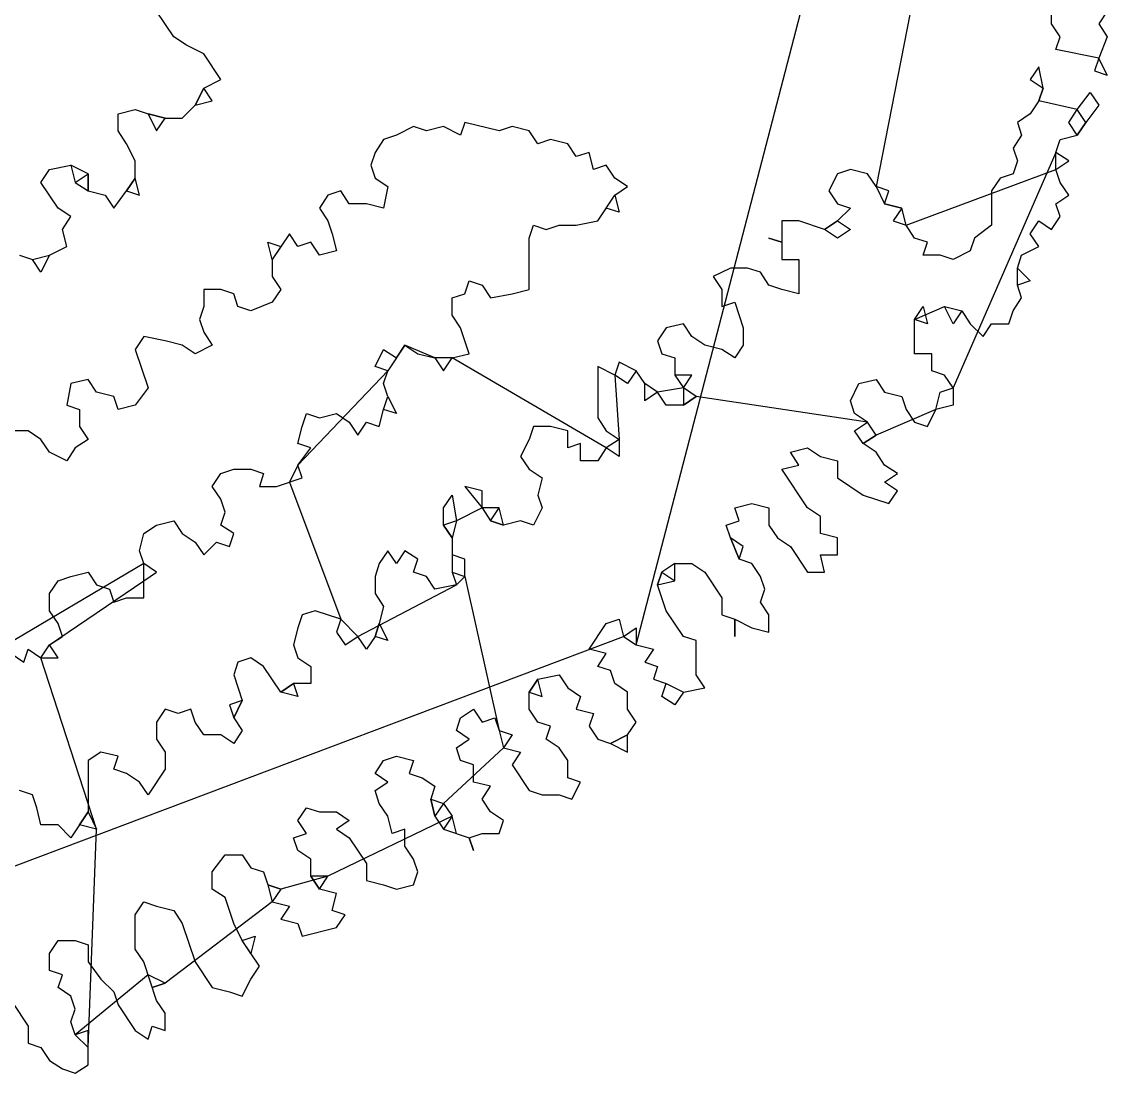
# Model space of a CAD drawing. Header units: metres. Extents: x 15 to 2853, y 44 to 1438.
# Drawn here: x 2597.5 to 2851, y 603 to 848.5 of the extents above; entities that cross this region are included whole.
import ezdxf

# ---------------------------------------------------------------- set-up
doc = ezdxf.new("R2010")
doc.units = ezdxf.units.M
doc.layers.add('Draw', color=2, linetype='CONTINUOUS')
doc.layers.add('Skip', color=1, linetype='CONTINUOUS')

msp = doc.modelspace()

# ---------------------------------------------------------------- linework, layer by layer
at = {"layer": 'draw'}
for p, q in [((2838, 848), (2838, 852)), ((2633, 845), (2629, 851)), ((2851, 851), (2849, 848)), ((2840, 845), (2838, 848)), ((2849, 848), (2851, 845)), ((2636, 843), (2633, 845)), ((2839, 842), (2840, 845)), ((2851, 845), (2849, 840)), ((2640, 841), (2636, 843)), ((2644, 835), (2640, 841)), ((2849, 840), (2848, 837)), ((2851, 836), (2849, 840)), ((2835, 838), (2833, 835)), ((2836, 833), (2835, 838)), ((2848, 837), (2851, 836)), ((2640, 833), (2644, 835)), ((2833, 835), (2836, 833)), ((2640, 833), (2638, 829)), ((2642, 830), (2640, 833)), ((2835, 830), (2836, 833)), ((2844, 828), (2847, 832)), ((2847, 832), (2849, 829)), ((2638, 829), (2642, 830)), ((2835, 830), (2833, 827)), ((2849, 829), (2846, 825)), ((2620, 827), (2624, 828)), ((2620, 823), (2620, 827)), ((2624, 828), (2627, 827)), ((2627, 827), (2629, 823)), ((2631, 826), (2627, 827)), ((2833, 827), (2830, 825)), ((2842, 825), (2844, 828)), ((2846, 825), (2844, 828)), ((2629, 823), (2631, 826)), ((2631, 826), (2635, 826)), ((2689, 824), (2685, 822)), ((2692, 823), (2689, 824)), ((2696, 824), (2692, 823)), ((2700, 822), (2696, 824)), ((2701, 825), (2700, 822)), ((2709, 823), (2701, 825)), ((2712, 824), (2709, 823)), ((2716, 823), (2712, 824)), ((2830, 825), (2831, 822)), ((2844, 822), (2842, 825)), ((2846, 825), (2844, 822)), ((2622, 820), (2620, 823)), ((2685, 822), (2682, 821)), ((2718, 820), (2716, 823)), ((2831, 822), (2829, 819)), ((2840, 821), (2844, 822)), ((2624, 816), (2622, 820)), ((2682, 821), (2680, 818)), ((2721, 821), (2718, 820)), ((2725, 820), (2721, 821)), ((2727, 817), (2725, 820)), ((2829, 819), (2830, 816)), ((2839, 818), (2840, 821)), ((2680, 818), (2679, 815)), ((2730, 818), (2727, 817)), ((2731, 814), (2730, 818)), ((2842, 816), (2839, 818)), ((2839, 814), (2839, 818)), ((2602, 811), (2604, 814)), ((2609, 815), (2610, 811)), ((2613, 813), (2609, 815)), ((2624, 812), (2624, 816)), ((2679, 815), (2680, 812)), ((2734, 815), (2731, 814)), ((2736, 812), (2734, 815)), ((2791, 814), (2788, 813)), ((2795, 813), (2791, 814)), ((2830, 816), (2829, 813)), ((2839, 814), (2842, 816)), ((2840, 811), (2839, 814)), ((2610, 811), (2613, 813)), ((2613, 809), (2613, 813)), ((2624, 812), (2622, 809)), ((2625, 808), (2624, 812)), ((2680, 812), (2683, 810)), ((2739, 810), (2736, 812)), ((2788, 813), (2786, 809)), ((2797, 810), (2795, 813)), ((2826, 812), (2824, 809)), ((2829, 813), (2826, 812)), ((2606, 805), (2602, 811)), ((2610, 811), (2613, 809)), ((2613, 809), (2617, 808)), ((2619, 805), (2622, 809)), ((2622, 809), (2625, 808)), ((2672, 809), (2669, 808)), ((2674, 806), (2672, 809)), ((2736, 808), (2739, 810)), ((2786, 809), (2788, 806)), ((2800, 809), (2797, 810)), ((2797, 810), (2799, 806)), ((2799, 806), (2800, 809)), ((2824, 809), (2824, 801)), ((2842, 808), (2840, 811)), ((2617, 808), (2619, 805)), ((2669, 808), (2667, 805)), ((2732, 802), (2736, 808)), ((2736, 808), (2737, 804)), ((2839, 806), (2842, 808)), ((2609, 803), (2606, 805)), ((2667, 805), (2669, 802)), ((2678, 806), (2674, 806)), ((2682, 805), (2678, 806)), ((2737, 804), (2734, 805)), ((2788, 806), (2791, 805)), ((2791, 805), (2788, 802)), ((2803, 805), (2799, 806)), ((2803, 805), (2801, 802)), ((2804, 801), (2803, 805)), ((2840, 803), (2839, 806)), ((2607, 800), (2609, 803)), ((2669, 802), (2670, 799)), ((2727, 801), (2732, 802)), ((2779, 802), (2775, 802)), ((2785, 800), (2779, 802)), ((2785, 800), (2788, 802)), ((2788, 802), (2791, 800)), ((2801, 802), (2804, 801)), ((2833, 799), (2835, 802)), ((2835, 802), (2838, 800)), ((2838, 800), (2840, 803)), ((2608, 796), (2607, 800)), ((2660, 799), (2656, 793)), ((2662, 796), (2660, 799)), ((2670, 799), (2671, 795)), ((2716, 798), (2717, 801)), ((2717, 801), (2720, 800)), ((2720, 800), (2723, 801)), ((2723, 801), (2727, 801)), ((2788, 798), (2785, 800)), ((2791, 800), (2788, 798)), ((2806, 798), (2804, 801)), ((2824, 801), (2820, 798)), ((2835, 796), (2833, 799)), ((2604, 794), (2608, 796)), ((2656, 793), (2655, 797)), ((2655, 797), (2658, 796)), ((2665, 797), (2662, 796)), ((2667, 794), (2665, 797)), ((2716, 786), (2716, 798)), ((2775, 797), (2772, 798)), ((2775, 797), (2775, 793)), ((2809, 797), (2806, 798)), ((2808, 794), (2809, 797)), ((2820, 798), (2819, 795)), ((2831, 794), (2835, 796)), ((2597, 794), (2600, 793)), ((2600, 793), (2604, 794)), ((2604, 794), (2602, 790)), ((2671, 795), (2667, 794)), ((2812, 794), (2808, 794)), ((2815, 793), (2812, 794)), ((2819, 795), (2815, 793)), ((2830, 791), (2831, 794)), ((2602, 790), (2600, 793)), ((2656, 793), (2656, 789)), ((2763, 791), (2759, 789)), ((2767, 791), (2763, 791)), ((2770, 790), (2767, 791)), ((2775, 793), (2779, 793)), ((2779, 793), (2779, 785)), ((2830, 787), (2830, 791)), ((2830, 791), (2833, 788)), ((2656, 789), (2658, 786)), ((2759, 789), (2761, 786)), ((2772, 787), (2770, 790)), ((2644, 786), (2640, 786)), ((2640, 786), (2640, 782)), ((2647, 785), (2644, 786)), ((2658, 786), (2656, 783)), ((2701, 785), (2702, 788)), ((2702, 788), (2705, 787)), ((2705, 787), (2707, 784)), ((2712, 785), (2716, 786)), ((2761, 786), (2761, 782)), ((2775, 786), (2772, 787)), ((2779, 785), (2775, 786)), ((2833, 788), (2830, 787)), ((2831, 784), (2830, 787)), ((2648, 782), (2647, 785)), ((2698, 784), (2701, 785)), ((2698, 780), (2698, 784)), ((2707, 784), (2712, 785)), ((2829, 781), (2831, 784)), ((2640, 782), (2639, 779)), ((2651, 781), (2648, 782)), ((2656, 783), (2651, 781)), ((2761, 782), (2764, 783)), ((2764, 783), (2766, 777)), ((2806, 779), (2808, 782)), ((2808, 782), (2809, 778)), ((2813, 782), (2817, 781)), ((2815, 778), (2813, 782)), ((2817, 781), (2815, 778)), ((2817, 781), (2819, 778)), ((2828, 778), (2829, 781)), ((2639, 779), (2640, 776)), ((2700, 777), (2698, 780)), ((2806, 771), (2806, 779)), ((2809, 778), (2806, 779)), ((2640, 776), (2642, 773)), ((2702, 771), (2700, 777)), ((2748, 777), (2746, 774)), ((2752, 778), (2748, 777)), ((2754, 775), (2752, 778)), ((2766, 777), (2766, 773)), ((2819, 778), (2822, 775)), ((2822, 775), (2824, 778)), ((2824, 778), (2828, 778)), ((2626, 775), (2624, 772)), ((2635, 773), (2631, 774)), ((2746, 774), (2747, 771)), ((2757, 773), (2754, 775)), ((2624, 772), (2627, 763)), ((2638, 771), (2635, 773)), ((2642, 773), (2638, 771)), ((2680, 768), (2682, 772)), ((2682, 772), (2685, 770)), ((2687, 773), (2683, 767)), ((2687, 773), (2690, 771)), ((2690, 771), (2694, 770)), ((2698, 770), (2702, 771)), ((2747, 771), (2750, 770)), ((2761, 772), (2757, 773)), ((2764, 770), (2761, 772)), ((2766, 773), (2764, 770)), ((2810, 771), (2806, 771)), ((2810, 767), (2810, 771)), ((2694, 770), (2696, 767)), ((2698, 770), (2694, 770)), ((2696, 767), (2698, 770)), ((2737, 769), (2736, 766)), ((2741, 767), (2737, 769)), ((2750, 770), (2750, 766)), ((2683, 767), (2680, 768)), ((2682, 764), (2683, 767)), ((2736, 766), (2732, 768)), ((2732, 768), (2732, 756)), ((2739, 764), (2736, 766)), ((2741, 767), (2739, 764)), ((2743, 764), (2741, 767)), ((2750, 766), (2752, 763)), ((2754, 766), (2750, 766)), ((2752, 763), (2754, 766)), ((2813, 766), (2810, 767)), ((2815, 763), (2813, 766)), ((2609, 764), (2608, 759)), ((2613, 765), (2609, 764)), ((2615, 762), (2613, 765)), ((2683, 761), (2682, 764)), ((2743, 760), (2743, 764)), ((2746, 762), (2743, 764)), ((2791, 760), (2793, 764)), ((2793, 764), (2797, 765)), ((2797, 765), (2799, 762)), ((2619, 761), (2615, 762)), ((2620, 758), (2619, 761)), ((2627, 763), (2624, 759)), ((2682, 758), (2683, 761)), ((2683, 761), (2685, 757)), ((2746, 762), (2743, 760)), ((2748, 759), (2746, 762)), ((2752, 763), (2752, 759)), ((2755, 761), (2752, 763)), ((2755, 761), (2752, 759)), ((2799, 762), (2803, 761)), ((2803, 761), (2804, 758)), ((2811, 758), (2812, 762)), ((2812, 762), (2815, 763)), ((2815, 763), (2815, 759)), ((2608, 759), (2611, 758)), ((2611, 758), (2611, 754)), ((2624, 759), (2620, 758)), ((2681, 754), (2682, 758)), ((2685, 757), (2682, 758)), ((2752, 759), (2748, 759)), ((2792, 757), (2791, 760)), ((2804, 758), (2806, 755)), ((2815, 759), (2811, 758)), ((2663, 754), (2664, 757)), ((2664, 757), (2667, 756)), ((2667, 756), (2671, 757)), ((2671, 757), (2674, 755)), ((2732, 756), (2734, 753)), ((2795, 755), (2792, 757)), ((2599, 753), (2595, 753)), ((2602, 751), (2599, 753)), ((2611, 754), (2613, 751)), ((2662, 750), (2663, 754)), ((2674, 755), (2676, 752)), ((2676, 752), (2678, 755)), ((2678, 755), (2681, 754)), ((2717, 754), (2716, 751)), ((2721, 754), (2717, 754)), ((2725, 749), (2725, 753)), ((2734, 753), (2737, 751)), ((2792, 753), (2795, 755)), ((2794, 750), (2792, 753)), ((2797, 752), (2795, 755)), ((2806, 755), (2809, 754)), ((2604, 748), (2602, 751)), ((2613, 751), (2610, 749)), ((2716, 751), (2714, 747)), ((2737, 751), (2734, 749)), ((2737, 751), (2737, 747)), ((2797, 752), (2794, 750)), ((2608, 746), (2604, 748)), ((2610, 749), (2608, 746)), ((2665, 749), (2662, 750)), ((2662, 745), (2665, 749)), ((2728, 750), (2725, 749)), ((2728, 746), (2728, 750)), ((2734, 749), (2732, 746)), ((2737, 747), (2734, 749)), ((2777, 748), (2781, 749)), ((2779, 745), (2777, 748)), ((2781, 749), (2784, 747)), ((2797, 748), (2794, 750)), ((2799, 745), (2797, 748)), ((2714, 747), (2716, 744)), ((2732, 746), (2728, 746)), ((2784, 747), (2788, 746)), ((2788, 746), (2788, 742)), ((2642, 740), (2644, 743)), ((2644, 743), (2647, 744)), ((2647, 744), (2651, 744)), ((2651, 744), (2654, 743)), ((2654, 743), (2653, 740)), ((2662, 745), (2660, 741)), ((2663, 742), (2662, 745)), ((2716, 744), (2719, 742)), ((2775, 744), (2779, 745)), ((2781, 735), (2775, 744)), ((2802, 743), (2799, 745)), ((2799, 741), (2802, 743)), ((2657, 740), (2663, 742)), ((2719, 742), (2718, 738)), ((2788, 742), (2794, 738)), ((2802, 739), (2799, 741)), ((2644, 737), (2642, 740)), ((2653, 740), (2657, 740)), ((2696, 735), (2698, 738)), ((2698, 738), (2699, 732)), ((2705, 739), (2701, 740)), ((2701, 740), (2705, 735)), ((2705, 735), (2705, 739)), ((2718, 738), (2719, 735)), ((2794, 738), (2800, 736)), ((2800, 736), (2802, 739)), ((2645, 734), (2644, 737)), ((2764, 735), (2768, 736)), ((2768, 736), (2772, 735)), ((2644, 731), (2645, 734)), ((2696, 731), (2696, 735)), ((2709, 735), (2705, 735)), ((2705, 735), (2707, 732)), ((2707, 732), (2709, 735)), ((2710, 731), (2709, 735)), ((2719, 735), (2717, 731)), ((2765, 732), (2764, 735)), ((2772, 735), (2772, 731)), ((2784, 733), (2781, 735)), ((2784, 729), (2784, 733)), ((2626, 729), (2629, 731)), ((2629, 731), (2633, 732)), ((2633, 732), (2635, 729)), ((2647, 729), (2644, 731)), ((2699, 732), (2696, 731)), ((2698, 728), (2696, 731)), ((2699, 732), (2698, 728)), ((2710, 731), (2707, 732)), ((2714, 732), (2710, 731)), ((2717, 731), (2714, 732)), ((2762, 731), (2765, 732)), ((2763, 728), (2762, 731)), ((2772, 731), (2774, 728)), ((2625, 725), (2626, 729)), ((2635, 729), (2638, 727)), ((2646, 726), (2647, 729)), ((2698, 728), (2698, 720)), ((2766, 726), (2763, 728)), ((2763, 728), (2765, 723)), ((2774, 728), (2777, 726)), ((2788, 728), (2784, 729)), ((2788, 724), (2788, 728)), ((2638, 727), (2640, 724)), ((2640, 724), (2643, 727)), ((2643, 727), (2646, 726)), ((2765, 723), (2766, 726)), ((2777, 726), (2781, 720)), ((2626, 722), (2625, 725)), ((2683, 725), (2681, 722)), ((2685, 722), (2683, 725)), ((2687, 725), (2685, 722)), ((2690, 723), (2687, 725)), ((2689, 720), (2690, 723)), ((2701, 723), (2698, 724)), ((2701, 719), (2701, 723)), ((2768, 722), (2765, 723)), ((2785, 720), (2784, 724)), ((2784, 724), (2788, 724)), ((2609, 719), (2613, 720)), ((2613, 720), (2615, 717)), ((2626, 714), (2626, 722)), ((2629, 720), (2626, 722)), ((2626, 718), (2629, 720)), ((2681, 722), (2680, 719)), ((2692, 719), (2689, 720)), ((2698, 720), (2699, 717)), ((2698, 720), (2701, 719)), ((2746, 717), (2747, 720)), ((2750, 722), (2747, 720)), ((2747, 720), (2750, 718)), ((2750, 718), (2750, 722)), ((2750, 722), (2754, 722)), ((2754, 722), (2757, 720)), ((2757, 720), (2761, 714)), ((2770, 719), (2768, 722)), ((2781, 720), (2785, 720)), ((2604, 715), (2606, 718)), ((2606, 718), (2609, 719)), ((2680, 719), (2680, 715)), ((2694, 716), (2692, 719)), ((2699, 717), (2701, 719)), ((2746, 717), (2750, 718)), ((2771, 716), (2770, 719)), ((2604, 711), (2604, 715)), ((2615, 717), (2618, 716)), ((2618, 716), (2619, 713)), ((2680, 715), (2682, 712)), ((2699, 717), (2694, 716)), ((2748, 711), (2746, 717)), ((2770, 713), (2771, 716)), ((2619, 713), (2622, 714)), ((2622, 714), (2626, 714)), ((2761, 714), (2761, 710)), ((2772, 710), (2770, 713)), ((2606, 708), (2604, 711)), ((2663, 710), (2662, 707)), ((2666, 711), (2663, 710)), ((2672, 709), (2666, 711)), ((2682, 712), (2681, 708)), ((2752, 705), (2748, 711)), ((2761, 710), (2764, 709)), ((2772, 706), (2772, 710)), ((2607, 705), (2606, 708)), ((2672, 709), (2671, 706)), ((2676, 705), (2672, 709)), ((2680, 705), (2681, 708)), ((2681, 708), (2683, 704)), ((2730, 702), (2734, 708)), ((2734, 708), (2737, 709)), ((2737, 709), (2738, 705)), ((2764, 709), (2764, 705)), ((2764, 709), (2768, 707)), ((2604, 703), (2607, 705)), ((2662, 707), (2661, 703)), ((2671, 706), (2673, 703)), ((2673, 703), (2676, 705)), ((2678, 702), (2676, 705)), ((2680, 705), (2678, 702)), ((2683, 704), (2680, 705)), ((2738, 705), (2741, 707)), ((2738, 705), (2741, 703)), ((2741, 707), (2741, 703)), ((2755, 704), (2752, 705)), ((2768, 707), (2772, 706)), ((2602, 700), (2604, 703)), ((2606, 700), (2604, 703)), ((2661, 703), (2662, 700)), ((2741, 703), (2745, 702)), ((2755, 696), (2755, 704)), ((2595, 701), (2598, 699)), ((2598, 699), (2599, 702)), ((2599, 702), (2602, 700)), ((2602, 700), (2606, 700)), ((2651, 700), (2648, 699)), ((2654, 698), (2651, 700)), ((2662, 700), (2665, 698)), ((2734, 701), (2730, 702)), ((2732, 698), (2734, 701)), ((2745, 702), (2743, 699)), ((2648, 699), (2647, 696)), ((2658, 692), (2654, 698)), ((2665, 698), (2665, 694)), ((2735, 697), (2732, 698)), ((2743, 699), (2746, 698)), ((2746, 698), (2745, 695)), ((2647, 696), (2649, 690)), ((2718, 695), (2716, 692)), ((2718, 695), (2723, 696)), ((2719, 691), (2718, 695)), ((2723, 696), (2725, 693)), ((2736, 694), (2735, 697)), ((2745, 695), (2748, 694)), ((2757, 693), (2755, 696)), ((2658, 692), (2661, 694)), ((2665, 694), (2661, 694)), ((2661, 694), (2662, 691)), ((2725, 693), (2728, 691)), ((2739, 692), (2736, 694)), ((2747, 691), (2748, 694)), ((2748, 694), (2752, 692)), ((2752, 692), (2757, 693)), ((2649, 690), (2646, 689)), ((2647, 686), (2649, 690)), ((2662, 691), (2658, 692)), ((2716, 692), (2719, 691)), ((2728, 691), (2727, 688)), ((2739, 688), (2739, 692)), ((2750, 689), (2747, 691)), ((2752, 692), (2750, 689)), ((2631, 688), (2629, 685)), ((2634, 687), (2631, 688)), ((2637, 688), (2634, 687)), ((2638, 685), (2637, 688)), ((2646, 689), (2647, 686)), ((2700, 686), (2703, 688)), ((2703, 688), (2705, 685)), ((2718, 685), (2716, 688)), ((2727, 688), (2731, 687)), ((2731, 687), (2730, 684)), ((2741, 685), (2739, 688)), ((2629, 685), (2629, 681)), ((2640, 682), (2638, 685)), ((2647, 686), (2649, 683)), ((2699, 683), (2700, 686)), ((2705, 685), (2708, 686)), ((2708, 686), (2709, 683)), ((2721, 684), (2718, 685)), ((2739, 682), (2741, 685)), ((2644, 682), (2640, 682)), ((2647, 680), (2644, 682)), ((2649, 683), (2647, 680)), ((2702, 681), (2699, 683)), ((2709, 683), (2710, 679)), ((2709, 683), (2712, 682)), ((2712, 682), (2710, 679)), ((2720, 681), (2721, 684)), ((2730, 684), (2732, 681)), ((2739, 682), (2735, 680)), ((2739, 678), (2739, 682)), ((2629, 681), (2631, 678)), ((2699, 679), (2702, 681)), ((2723, 679), (2720, 681)), ((2732, 681), (2735, 680)), ((2735, 680), (2739, 678)), ((2616, 678), (2613, 676)), ((2620, 677), (2616, 678)), ((2619, 674), (2620, 677)), ((2631, 678), (2631, 674)), ((2682, 676), (2685, 677)), ((2685, 677), (2689, 676)), ((2700, 676), (2699, 679)), ((2710, 679), (2714, 678)), ((2714, 678), (2712, 675)), ((2725, 676), (2723, 679)), ((2613, 676), (2613, 664)), ((2680, 673), (2682, 676)), ((2689, 676), (2688, 673)), ((2703, 675), (2700, 676)), ((2703, 671), (2703, 675)), ((2712, 675), (2716, 669)), ((2725, 672), (2725, 676)), ((2622, 673), (2619, 674)), ((2625, 671), (2622, 673)), ((2631, 674), (2627, 668)), ((2683, 671), (2680, 673)), ((2688, 673), (2691, 672)), ((2691, 672), (2694, 670)), ((2728, 671), (2725, 672)), ((2627, 668), (2625, 671)), ((2680, 669), (2683, 671)), ((2694, 670), (2693, 667)), ((2705, 667), (2707, 670)), ((2726, 667), (2728, 671)), ((2600, 668), (2597, 669)), ((2601, 665), (2600, 668)), ((2681, 666), (2680, 669)), ((2693, 667), (2696, 666)), ((2694, 663), (2693, 667)), ((2707, 664), (2705, 667)), ((2716, 669), (2719, 668)), ((2719, 668), (2723, 668)), ((2723, 668), (2726, 667)), ((2602, 661), (2601, 665)), ((2662, 662), (2664, 665)), ((2664, 665), (2667, 664)), ((2683, 663), (2681, 666)), ((2696, 666), (2694, 663)), ((2696, 666), (2698, 663)), ((2613, 664), (2609, 658)), ((2613, 664), (2615, 660)), ((2664, 659), (2662, 662)), ((2667, 664), (2671, 664)), ((2671, 664), (2674, 662)), ((2674, 662), (2671, 660)), ((2684, 659), (2683, 663)), ((2694, 663), (2696, 660)), ((2698, 663), (2696, 660)), ((2699, 659), (2698, 663)), ((2710, 662), (2707, 664)), ((2709, 659), (2710, 662)), ((2606, 661), (2602, 661)), ((2609, 658), (2606, 661)), ((2615, 660), (2611, 661)), ((2671, 660), (2674, 658)), ((2687, 660), (2684, 659)), ((2687, 656), (2687, 660)), ((2696, 660), (2702, 658)), ((2661, 658), (2664, 659)), ((2662, 655), (2661, 658)), ((2674, 658), (2678, 652)), ((2702, 658), (2705, 659)), ((2702, 658), (2703, 655)), ((2705, 659), (2709, 659)), ((2665, 653), (2662, 655)), ((2689, 653), (2687, 656)), ((2642, 650), (2645, 654)), ((2645, 654), (2649, 654)), ((2649, 654), (2651, 651)), ((2665, 649), (2665, 653)), ((2678, 652), (2678, 648)), ((2690, 650), (2689, 653)), ((2642, 646), (2642, 650)), ((2651, 651), (2654, 650)), ((2654, 650), (2655, 647)), ((2667, 646), (2665, 649)), ((2669, 649), (2665, 649)), ((2667, 646), (2669, 649)), ((2689, 647), (2690, 650)), ((2655, 647), (2656, 643)), ((2658, 646), (2655, 647)), ((2678, 648), (2682, 647)), ((2682, 647), (2685, 646)), ((2685, 646), (2689, 647)), ((2645, 644), (2642, 646)), ((2647, 638), (2645, 644)), ((2658, 646), (2656, 643)), ((2671, 645), (2667, 646)), ((2670, 641), (2671, 645)), ((2624, 640), (2626, 643)), ((2626, 643), (2629, 642)), ((2629, 642), (2633, 641)), ((2656, 643), (2660, 642)), ((2660, 642), (2658, 639)), ((2624, 632), (2624, 640)), ((2633, 641), (2635, 638)), ((2658, 639), (2662, 638)), ((2673, 640), (2670, 641)), ((2671, 637), (2673, 640)), ((2635, 638), (2638, 629)), ((2649, 634), (2647, 638)), ((2662, 638), (2663, 635)), ((2663, 635), (2671, 637)), ((2604, 631), (2606, 634)), ((2606, 634), (2610, 634)), ((2610, 634), (2613, 633)), ((2649, 634), (2652, 635)), ((2653, 628), (2649, 634)), ((2652, 635), (2651, 631)), ((2613, 633), (2613, 629)), ((2626, 629), (2624, 632)), ((2604, 627), (2604, 631)), ((2613, 629), (2616, 625)), ((2629, 620), (2626, 629)), ((2638, 629), (2642, 623)), ((2607, 626), (2604, 627)), ((2651, 625), (2653, 628)), ((2591, 626), (2599, 614)), ((2606, 623), (2607, 626)), ((2616, 625), (2619, 622)), ((2631, 624), (2627, 626)), ((2631, 624), (2628, 623)), ((2649, 621), (2651, 625)), ((2609, 621), (2606, 623)), ((2619, 622), (2620, 619)), ((2642, 623), (2646, 622)), ((2646, 622), (2649, 621)), ((2610, 618), (2609, 621)), ((2620, 619), (2624, 613)), ((2631, 617), (2629, 620)), ((2609, 615), (2610, 618)), ((2631, 613), (2631, 617)), ((2599, 614), (2599, 610)), ((2610, 612), (2609, 615)), ((2627, 611), (2628, 614)), ((2628, 614), (2631, 613)), ((2613, 613), (2610, 612)), ((2610, 612), (2613, 609)), ((2613, 605), (2613, 613)), ((2624, 613), (2627, 611)), ((2599, 610), (2602, 609)), ((2602, 609), (2604, 606)), ((2604, 606), (2607, 604)), ((2607, 604), (2610, 603)), ((2610, 603), (2613, 605))]:
    msp.add_line(p, q, dxfattribs=at)
at = {"layer": 'skip'}
for p, q in [((2741, 703), (2793, 903)), ((2806, 856), (2797, 810)), ((2849, 840), (2839, 842)), ((2638, 829), (2640, 833)), ((2836, 833), (2835, 830)), ((2635, 826), (2638, 829)), ((2844, 828), (2835, 830)), ((2627, 827), (2631, 826)), ((2844, 822), (2846, 825)), ((2839, 818), (2815, 763)), ((2604, 814), (2609, 815)), ((2609, 815), (2610, 811)), ((2804, 801), (2839, 814)), ((2613, 813), (2613, 809)), ((2622, 809), (2624, 812)), ((2683, 810), (2682, 805)), ((2734, 805), (2736, 808)), ((2799, 806), (2803, 805)), ((2775, 802), (2775, 797)), ((2788, 802), (2785, 800)), ((2658, 796), (2656, 793)), ((2772, 798), (2775, 797)), ((2600, 793), (2604, 794)), ((2830, 787), (2830, 791)), ((2806, 779), (2813, 782)), ((2813, 782), (2817, 781)), ((2631, 774), (2626, 775)), ((2685, 770), (2687, 773)), ((2694, 770), (2687, 773)), ((2734, 749), (2698, 770)), ((2683, 767), (2662, 745)), ((2736, 766), (2737, 751)), ((2743, 764), (2741, 767)), ((2750, 766), (2752, 763)), ((2682, 758), (2683, 761)), ((2752, 763), (2746, 762)), ((2752, 759), (2755, 761)), ((2795, 755), (2755, 761)), ((2811, 758), (2797, 752)), ((2809, 754), (2811, 758)), ((2725, 753), (2721, 754)), ((2794, 750), (2797, 752)), ((2660, 741), (2672, 709)), ((2705, 735), (2699, 732)), ((2709, 735), (2705, 735)), ((2696, 731), (2698, 728)), ((2707, 732), (2710, 731)), ((2765, 723), (2763, 728)), ((2698, 724), (2698, 720)), ((2626, 722), (2555, 680)), ((2747, 720), (2746, 717)), ((2750, 718), (2750, 722)), ((2604, 703), (2626, 718)), ((2701, 719), (2709, 683)), ((2676, 705), (2699, 717)), ((2681, 708), (2680, 705)), ((2764, 705), (2764, 709)), ((2571, 642), (2738, 705)), ((2615, 660), (2602, 700)), ((2716, 692), (2718, 695)), ((2661, 694), (2658, 692)), ((2748, 694), (2752, 692)), ((2649, 690), (2647, 686)), ((2716, 688), (2716, 692)), ((2735, 680), (2739, 682)), ((2710, 679), (2696, 666)), ((2707, 670), (2703, 671)), ((2693, 667), (2694, 663)), ((2611, 661), (2613, 664)), ((2698, 663), (2669, 649)), ((2613, 609), (2615, 660)), ((2696, 660), (2699, 659)), ((2703, 655), (2702, 658)), ((2669, 649), (2658, 646)), ((2665, 649), (2667, 646)), ((2655, 647), (2658, 646)), ((2656, 643), (2631, 624)), ((2651, 631), (2649, 634)), ((2627, 626), (2610, 612)), ((2628, 623), (2631, 624))]:
    msp.add_line(p, q, dxfattribs=at)

doc.saveas('drawing.dxf')
